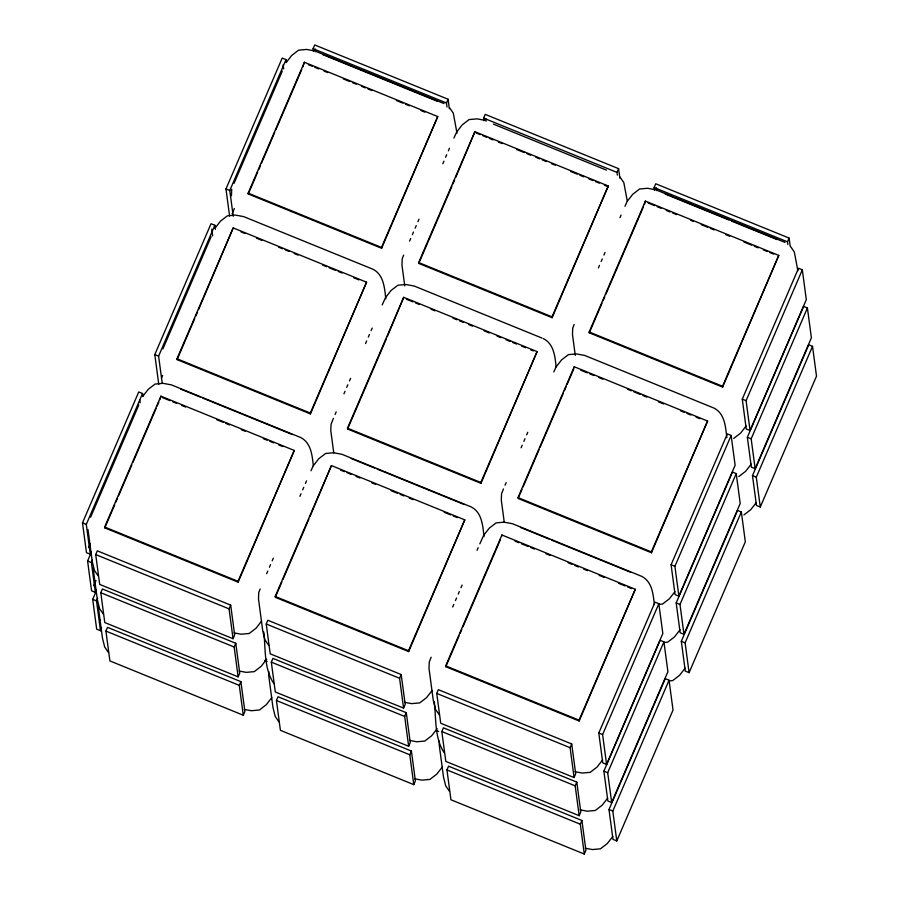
<?xml version="1.0" encoding="UTF-8"?>
<svg xmlns="http://www.w3.org/2000/svg" width="899" height="899" viewBox="0 0 899 899"><rect width="100%" height="100%" fill="white"/><g stroke="black" fill="none" stroke-linecap="round" stroke-linejoin="round"><path stroke-width="1.35" d="M231.459 195.656L231.717 189.273M263.789 632.008C265.677 648.988 263.89 668.935 273.892 683.611M268.857 671.654L268.7 675.475L272.97 707.446L275.184 716.424L279.016 721.976M434.296 701.422C436.195 718.402 434.397 738.349 444.409 753.025M439.364 741.068L439.218 744.9L443.477 776.871L445.702 785.85L449.522 791.39M260.171 588.991L258.743 592.587L258.496 598.97L262.755 630.941L264.98 639.919L268.812 645.46M333.417 418.327L331.057 424.328L330.798 430.711L333.765 452.95M403.651 255.091L402.235 258.687L401.977 265.081L404.752 285.927M431.149 657.203L429.261 662.001L429.003 668.384L433.273 700.355L435.487 709.333L439.319 714.874M503.462 488.944L501.563 493.742L501.305 500.125L504.272 522.375M574.158 324.505L572.742 328.113L572.483 334.495L575.27 355.341M91.383 551.66L90.282 554.222L86.473 552.671L82.494 522.836L138.727 391.964L142.536 393.515L142.896 396.234M158.775 384.412L154.797 354.577L211.029 223.716L214.839 225.267L215.389 229.335M229.593 216.063L225.975 188.936L282.207 58.075L286.017 59.626L286.376 62.346M90.282 554.222L86.304 524.387L142.536 393.515M162.225 383.255L158.606 356.128L214.839 225.267M233.223 216.266L229.784 190.498L286.017 59.626M90.608 517.172L138.806 405M162.91 348.913L211.108 236.74M234.088 183.272L282.286 71.111M88.675 547.536L90.327 543.693M161.528 378.007L162.64 375.434M232.156 213.647L234.369 208.512M96.474 589.8L95.373 592.374L91.563 590.823L87.585 560.976L90.889 553.278M104.666 527.028L160.91 396.167L294.265 450.455L238.145 582.17L104.79 527.882L104.666 527.028L238.033 581.316L238.145 582.17M176.979 358.768L233.212 227.908L366.567 282.196L310.447 413.911L177.092 359.622L176.979 358.768L310.335 413.068L310.447 413.911M248.158 193.139L304.39 62.267L437.746 116.567L381.626 248.281L248.27 193.982L248.158 193.139L381.513 247.427L381.626 248.281M104.79 527.882L114.712 504.788M115.814 502.215L117.466 498.372M118.567 495.798L131.805 465.008M132.906 462.446L156.055 408.562M157.156 406L158.82 402.145M159.921 399.583L160.91 396.167M177.092 359.622L194.735 318.572M195.836 315.998L197.488 312.155M198.589 309.582L233.212 227.908M248.27 193.982L257.642 172.181M258.743 169.608L260.395 165.764M261.497 163.191L274.734 132.4M275.836 129.838L301.749 69.538M302.851 66.975L304.39 62.267M95.373 592.374L91.395 562.527L92.496 559.965M95.71 554.571L97.317 550.84L230.683 605.128L234.661 634.964L233.055 638.706L99.699 584.417L95.71 554.571L229.076 608.87L233.055 638.706M313.47 51.4L313.099 48.692L314.706 44.95L448.073 99.238L449.343 108.734M93.766 585.687L95.968 580.552M101.598 628.165L100.497 630.738L96.676 629.188L92.698 599.341L96.013 591.643M100.497 630.738L96.508 600.892L97.609 598.329M100.8 592.722L102.407 588.98L235.774 643.279L239.752 673.115L238.145 676.857L104.778 622.558L100.8 592.722L234.167 647.01L238.145 676.857M99.441 622.771L100.542 620.198M105.925 631.087L107.532 627.345L240.887 681.644L244.876 711.48L243.269 715.222L109.903 660.922L105.925 631.087L239.28 685.375L243.269 715.222M238.033 581.316L294.265 450.455M310.335 413.068L366.567 282.196M381.513 247.427L437.746 116.567M229.076 608.87L230.683 605.128M447.005 107.048L446.466 102.98L448.073 99.238M234.167 647.01L235.774 643.279M266.655 573.697L267.767 571.112M269.43 567.247L270.532 564.662M272.195 560.796L273.307 558.223M299.895 496.338L301.008 493.753M302.671 489.888L303.772 487.314M305.435 483.437L306.548 480.864M335.08 414.461L336.192 411.888M343.946 393.829L345.059 391.256M346.711 387.39L347.823 384.806M349.486 380.94L350.599 378.367M365.556 343.553L366.657 340.968M368.32 337.103L369.433 334.529M371.096 330.663L372.197 328.079M409.584 241.089L410.697 238.516M412.349 234.639L413.461 232.066M415.124 228.2L416.237 225.615M417.889 221.75L419.001 219.176M442.825 163.73L443.937 161.157M445.601 157.28L446.702 154.707M448.365 150.841L449.478 148.256M275.184 596.442L331.416 465.581L464.783 519.869L408.663 651.584L275.296 597.296L275.184 596.442L408.539 650.73L408.663 651.584M347.486 428.182L403.718 297.322L537.085 351.61L480.965 483.336L347.598 429.037L347.486 428.182L480.853 482.482L480.965 483.336M418.664 262.553L474.897 131.681L608.263 185.981L552.143 317.695L418.777 263.407L418.664 262.553L552.031 316.841L552.143 317.695M275.847 596.015L281.915 581.9M283.016 579.338L308.93 519.038M310.031 516.464L331.416 465.581M347.598 429.037L386.188 339.226M387.3 336.664L403.718 297.322M418.777 263.407L451.86 186.419M452.961 183.857L454.613 180.014M455.714 177.44L474.897 131.681M239.28 685.375L240.887 681.644M266.228 623.996L267.835 620.254L401.19 674.542L405.179 704.389L403.572 708.12L270.206 653.831L266.228 623.996L399.583 678.284L403.572 708.12M483.977 120.814L483.617 118.106L485.224 114.364L618.591 168.664L619.849 178.148M271.318 662.136L272.925 658.394L406.281 712.693L410.259 742.529L408.663 746.271L275.296 691.972L271.318 662.136L404.674 716.436L408.663 746.271M276.431 700.501L278.038 696.759L411.405 751.058L415.383 780.894L413.776 784.636L280.409 730.336L276.431 700.501L409.798 754.789L413.776 784.636M408.539 650.73L464.783 519.869M480.853 482.482L537.085 351.61M552.031 316.841L608.263 185.981M399.583 678.284L401.19 674.542M617.343 175.114L616.984 172.394L618.591 168.664M404.674 716.436L406.281 712.693M452.68 607.005L453.793 604.431M455.456 600.566L456.557 597.981M458.22 594.115L459.333 591.542M460.996 587.665L462.097 585.092M477.054 550.278L478.167 547.705M505.036 485.168L506.148 482.594M521.105 447.781L522.218 445.196M523.881 441.33L524.982 438.757M526.645 434.891L527.758 432.307M598.374 267.958L599.487 265.385M601.15 261.508L602.263 258.934M603.914 255.069L605.027 252.484M619.984 217.67L621.097 215.097M445.69 665.856L501.934 534.995L635.29 589.283L579.17 721.009L445.814 666.71L445.69 665.856L579.057 720.155L579.17 721.009M518.004 497.608L574.236 366.736L707.592 421.035L651.472 552.75L518.116 498.462L518.004 497.608L651.359 551.896L651.472 552.75M589.182 331.967L645.415 201.106L778.77 255.395L722.65 387.109L589.294 332.821L589.182 331.967L722.538 386.255L722.65 387.109M445.814 666.71L459.041 635.919M460.142 633.357L461.794 629.502M462.895 626.94L500.395 539.692M518.667 497.169L521.971 489.472M523.072 486.91L539.063 449.702M540.164 447.14L563.325 393.256M564.426 390.683L566.078 386.84M567.179 384.266L573.798 368.871M589.294 332.821L601.97 303.311M603.072 300.749L604.724 296.895M605.836 294.333L643.324 207.085M644.426 204.523L645.415 201.106M409.798 754.789L411.405 751.058M436.734 693.41L438.341 689.668L571.708 743.967L575.686 773.803L574.079 777.545L440.724 723.245L436.734 693.41L570.101 747.698L574.079 777.545M654.494 190.24L654.124 187.52L655.731 183.778L789.097 238.078L790.187 246.214M441.825 731.55L443.432 727.819L576.798 782.108L580.776 811.943L579.17 815.685L445.803 761.397L441.825 731.55L575.191 785.85L579.17 815.685M446.949 769.915L448.556 766.184L581.911 820.472L585.901 850.308L584.294 854.05L450.927 799.762L446.949 769.915L580.304 824.214L584.294 854.05M579.057 720.155L635.29 589.283M651.359 551.896L707.592 421.035M722.538 386.255L778.77 255.395M570.101 747.698L571.708 743.967M787.85 244.528L787.49 241.82L789.097 238.078M575.191 785.85L576.798 782.108M598.79 733.022L655.023 602.161L658.832 603.712L662.821 633.548L606.578 764.408L602.768 762.858L598.79 733.022L602.6 734.573L606.578 764.408M671.092 564.763L727.325 433.902L731.145 435.453L735.124 465.289L678.891 596.161L675.07 594.61L671.092 564.763L674.902 566.314L678.891 596.161M742.271 399.134L798.503 268.262L802.324 269.812L806.302 299.659L750.069 430.52L746.249 428.969L742.271 399.134L746.08 400.684L750.069 430.52M602.6 734.573L658.832 603.712M674.902 566.314L731.145 435.453M746.08 400.684L802.324 269.812M580.304 824.214L581.911 820.472M603.881 771.173L660.113 640.302L663.923 641.852L667.912 671.699L611.668 802.56L607.859 801.009L603.881 771.173L607.69 772.724L611.668 802.56M676.183 602.914L732.415 472.054L736.225 473.604L740.214 503.44L683.97 634.301L680.161 632.75L676.183 602.914L679.992 604.465L683.97 634.301M747.361 437.274L803.594 306.413L807.414 307.964L811.392 337.799L755.149 468.671L751.339 467.12L747.361 437.274L751.171 438.824L755.149 468.671M607.69 772.724L663.923 641.852M679.992 604.465L736.225 473.604M751.171 438.824L807.414 307.964M608.994 809.538L665.238 678.666L669.047 680.217L673.025 710.064L616.793 840.925L612.983 839.374L608.994 809.538L612.815 811.089L616.793 840.925M681.307 641.279L737.54 510.418L741.349 511.969L745.327 541.805L689.095 672.666L685.285 671.115L681.307 641.279L685.117 642.83L689.095 672.666M752.485 475.638L808.718 344.778L812.527 346.329L816.506 376.164L760.273 507.036L756.464 505.485L752.485 475.638L756.295 477.189L760.273 507.036M612.815 811.089L669.047 680.217M685.117 642.83L741.349 511.969M756.295 477.189L812.527 346.329M453.905 138.086L456.67 132.007L462.221 124.86L469.087 119.578L477.099 118.859L485.404 120.41M382.176 304.941L385.491 297.648L391.043 290.501L397.909 285.219L405.921 284.5L414.225 286.039L542.03 338.08M310.975 470.761L313.189 465.896L318.74 458.76L325.607 453.478L333.619 452.748L341.912 454.298L471.02 506.856C482.122 512.374 482.718 525.78 484.033 536.568M624.974 206.287L627.187 201.421L632.739 194.285L639.605 188.992L647.606 188.273L655.91 189.824L785.018 242.382M553.795 371.928L556.009 367.062L561.56 359.915L568.415 354.633L576.428 353.914L584.732 355.453L713.84 408.022C724.942 413.54 725.527 426.946 726.853 437.723M479.83 543.828L483.696 535.321L489.258 528.174L496.113 522.892L504.125 522.162L512.43 523.712L641.538 576.27C652.157 581.529 653.202 594.172 654.36 604.589M286.163 62.593L291.714 55.446L298.58 50.164L306.581 49.445L314.886 50.985L443.994 103.542M214.985 228.222L220.536 221.087L227.391 215.805L235.403 215.075L243.708 216.625L372.815 269.183C383.918 274.701 384.502 288.107 385.828 298.895M142.671 396.481L148.234 389.334L155.089 384.053L163.101 383.334L171.406 384.884L300.513 437.442C311.133 442.701 312.178 455.344 313.335 465.761M261.609 621.063L256.058 628.21L249.192 633.492L241.179 634.211L234.066 632.885M266.7 659.214L261.137 666.35L254.282 671.643L246.27 672.362L239.156 671.036M271.813 697.579L266.261 704.715L259.395 710.008L251.394 710.727L244.27 709.401M432.116 690.488L426.564 697.624L419.709 702.906L411.697 703.636L404.572 702.31M437.206 728.628L431.655 735.775L424.789 741.057L416.788 741.776L409.663 740.45M442.33 766.993L436.779 774.14L429.913 779.422L421.901 780.141L414.787 778.815M746.114 426.002L740.562 433.149L733.696 438.431M751.204 464.154L745.653 471.301L738.787 476.582M674.935 591.643L669.384 598.79L662.518 604.072L658.518 604.431M756.329 502.519L750.766 509.666L743.911 514.947M680.026 629.794L674.475 636.93L667.609 642.212L663.608 642.583M602.633 759.902L597.082 767.038L590.216 772.331L582.204 773.05L575.09 771.724M685.139 668.159L679.588 675.295L672.733 680.577L668.721 680.948M607.724 798.042L602.161 805.189L595.307 810.471L587.294 811.19L580.181 809.864M612.837 836.407L607.286 843.554L600.42 848.836L592.419 849.555L585.294 848.229M313.099 48.692L446.466 102.98M483.617 118.106L616.984 172.394M654.124 187.52L787.49 241.82M322.91 54.693L437.229 101.239M493.427 124.118L606.443 170.125M665.238 194.06L728.887 219.974M731.483 221.03L776.95 239.539M308.391 64.706L312.268 66.279M314.864 67.335L318.74 68.92M323.921 71.032L327.809 72.605M343.351 78.932L349.823 81.573M352.408 82.629L356.296 84.203M361.477 86.315L365.354 87.9M367.949 88.945L371.826 90.529M396.437 100.542L402.909 103.183M405.494 104.239L409.382 105.812M421.035 110.566L424.912 112.139M476.313 133.063L480.19 134.648M482.785 135.704L486.662 137.277M489.258 138.334L493.146 139.918M498.316 142.031L502.204 143.604M516.442 149.403L524.218 152.572M526.803 153.628L530.691 155.201M535.871 157.314L539.748 158.898M542.344 159.943L546.232 161.528M551.402 163.64L555.29 165.214M570.831 171.54L577.304 174.181M579.889 175.238L583.777 176.811M588.957 178.923L592.834 180.508M595.43 181.564L599.307 183.138M604.488 185.25L608.376 186.835M648.112 203.005L654.596 205.646M657.18 206.703L661.068 208.276M666.238 210.388L670.126 211.973M672.722 213.029L676.599 214.603M690.848 220.401L693.432 221.457M701.198 224.615L707.67 227.256M710.266 228.312L714.154 229.897M725.808 234.639L729.685 236.212M743.934 242.011L751.699 245.18M754.283 246.236L758.172 247.809M763.352 249.922L767.24 251.506M769.825 252.563L773.713 254.136M225.975 188.936L229.784 190.498M241.089 231.92L244.977 233.504M256.631 238.246L261.811 240.359M278.645 247.203L282.522 248.787M285.118 249.843L288.995 251.428M294.175 253.529L298.063 255.114M322.662 265.126L326.551 266.711M329.135 267.767L335.608 270.397M338.204 271.453L342.081 273.038M353.734 277.78L358.915 279.892M406.427 299.232L412.899 301.862M415.484 302.918L419.372 304.503M431.026 309.245L434.914 310.829M453.04 318.201L456.917 319.786M459.513 320.842L463.401 322.426M468.57 324.528L472.458 326.112M484.112 330.854L489.292 332.967M497.057 336.125L500.945 337.709M506.126 339.822L510.003 341.395M512.599 342.452L516.476 344.036M521.656 346.137L525.544 347.722M530.725 349.835L533.309 350.891M580.821 370.231L587.294 372.86M589.89 373.917L593.767 375.501M598.948 377.602L602.836 379.187M627.435 389.2L631.323 390.784M633.907 391.84L640.38 394.47M642.976 395.526L646.853 397.111M658.506 401.853L663.687 403.966M680.521 410.821L684.409 412.394M686.993 413.45L690.881 415.035M696.062 417.136L699.939 418.72M154.797 354.577L158.606 356.128M180.733 389.121L200.219 397.055M202.814 398.111L292.445 434.599M351.239 458.535L374.625 468.053M377.22 469.109L464.255 504.541M520.454 527.421L549.031 539.063M551.638 540.119L630.873 572.371M162.314 397.538L170.08 400.707M172.675 401.763L176.552 403.336M181.733 405.449L185.621 407.033M216.693 419.676L223.166 422.316M225.761 423.373L229.638 424.946M241.292 429.7L245.18 431.273M263.306 438.656L267.194 440.24M269.779 441.297L273.667 442.87M278.847 444.983L282.724 446.567M340.597 470.121L344.486 471.705M347.07 472.75L350.958 474.335M356.128 476.448L360.016 478.032M371.669 482.774L375.557 484.347M391.087 490.674L397.56 493.315M400.156 494.371L404.044 495.945M409.214 498.057L413.102 499.642M444.173 512.284L450.646 514.925M453.242 515.981L457.13 517.566M514.992 541.119L518.88 542.704M521.465 543.749L527.938 546.39M530.534 547.446L534.411 549.019M546.064 553.773L549.952 555.346M568.078 562.729L571.966 564.314M574.551 565.37L578.439 566.943M583.62 569.056L587.496 570.64M599.15 575.382L604.33 577.484M618.579 583.282L625.052 585.923M627.637 586.98L631.525 588.553M82.494 522.836L86.304 524.387M87.585 560.976L91.395 562.527M92.698 599.341L96.508 600.892M264.587 660.45L267.183 661.507M436.049 730.438L438.645 731.494M543.322 338.597C553.941 343.856 554.998 356.498 556.155 366.916M790.502 246.45L794.323 251.99L797.84 270.7M619.984 177.024L623.816 182.576L627.333 201.286M449.478 107.61L453.298 113.15L457.007 133.254M98.294 576.045L94.462 570.505L92.249 561.527L87.978 529.556M103.385 614.186L99.553 608.645L97.339 599.667L93.069 567.696M108.498 652.55L104.677 647.01L102.452 638.032L98.193 606.061M656.281 187.857L656.641 190.566M574.236 366.736L574.349 367.59M485.763 118.432L486.123 121.151M501.934 534.995L502.047 535.849M315.257 49.018L315.616 51.726M283.118 64.863L283.657 68.931M211.759 229.144L212.658 235.92M139.817 400.111L140.177 402.819"/></g></svg>
